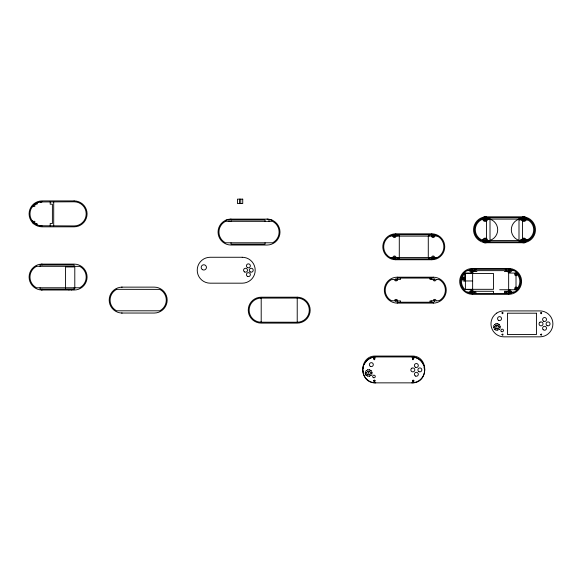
<?xml version="1.0" encoding="UTF-8"?>
<svg xmlns="http://www.w3.org/2000/svg" width="582" height="582" viewBox="0 0 582 582"><rect width="100%" height="100%" fill="white"/><g stroke="black" fill="none" stroke-linecap="round" stroke-linejoin="round"><path stroke-width="0.87" d="M363.27 368.639L363.481 367.016M375.063 380.657C373.637 382.876 373.637 378.438 375.063 380.657A11.196 11.196 0 0 1 373.579 380.446M484.544 218.847C485.337 221.356 486.523 217.093 484.551 218.832M400.576 302.225L400.576 300.909L397.499 300.909L397.048 299.825A1.535 1.535 0 0 0 394.429 300.909L391.242 300.61A12.077 12.077 0 0 1 391.242 279.687L394.429 279.389A1.535 1.535 0 0 0 397.048 280.473L397.499 279.389L400.576 279.389L400.576 278.072M471.893 292.499C471.776 289.865 469.529 293.677 471.886 292.506M509.403 270.317C509.512 272.943 511.76 269.131 509.41 270.303M364.194 364.667L364.536 363.925M364.921 363.204C367.082 359.392 371.36 356.919 375.739 356.941L411.794 356.941C416.181 356.919 420.451 359.392 422.612 363.204M32.163 206.937L34.294 204.609L37.925 202.514M465.273 273.06L464.378 273.838A11.196 11.196 0 0 0 462.428 276.799L461.686 279.047A11.196 11.196 0 0 0 464.792 289.4L471.944 289.836L473.552 291.284L493.5 291.284L493.5 293.481M499.691 289.749L516.016 289.749L517.66 288.054A11.196 11.196 0 0 0 517.66 274.755L516.016 273.06L509.97 273.06A2.415 2.415 0 0 1 508.814 272.769L508.61 272.638A2.415 2.415 0 0 1 507.722 271.525L504.478 271.525L504.478 270.645L476.811 270.645L476.811 271.525L473.552 271.525L472.526 272.74L471.318 273.06M225.54 220.331L231.018 219.116L267.596 219.13L272.507 220.331M39.962 201.969L42.057 201.787A12.077 12.077 0 0 0 29.98 213.863A12.077 12.077 0 0 0 42.057 225.94L39.962 225.758M509.97 289.749L508.763 290.076L507.744 291.284L504.478 291.284L504.478 293.481M486.501 216.817L483.147 217.261A12.957 12.957 0 0 0 479.299 218.999L478.615 219.494A12.957 12.957 0 0 0 483.147 242.294L486.501 242.73L522.512 242.73L525.866 242.294A12.957 12.957 0 0 0 525.866 217.261L522.512 216.817L486.501 216.817L486.501 242.73M472.635 268.447L469.281 268.891A12.957 12.957 0 0 0 465.44 270.63L464.749 271.125A12.957 12.957 0 0 0 469.281 293.917L472.635 294.361L508.653 294.361L512.007 293.917A12.957 12.957 0 0 0 512.007 268.891L508.653 268.447L472.635 268.447L472.635 294.361M260.416 298.1L297.22 298.071A12.077 12.077 0 0 1 309.297 310.148A12.077 12.077 0 0 1 297.22 322.232L260.416 322.202M411.809 382.854C429.043 383.633 429.043 355.289 411.809 356.068L375.725 356.068C358.49 355.289 358.49 383.633 375.725 382.854L411.809 382.854A12.957 12.957 0 0 0 424.693 369.897A12.957 12.957 0 0 0 411.736 356.941M41.489 264.119L74.118 264.104A12.957 12.957 0 0 1 87.074 277.061A12.957 12.957 0 0 1 74.118 290.018L41.489 290.003M121.594 287.144L154.215 287.13A12.957 12.957 0 0 1 167.172 300.086A12.957 12.957 0 0 1 154.215 313.043L121.594 313.029M32.577 206.392L34.825 206.392L34.825 204.202L37.022 204.202L37.022 202.885M481.023 219.014L489.797 219.014L489.797 217.697M519.217 219.014L527.99 219.014M527.67 219.894L519.217 219.894L519.217 217.697M32.577 221.327L34.825 221.327L34.825 223.524L37.022 223.524L36.95 224.805L34.294 223.117L32.163 220.789M395.775 233.826L431.793 233.826A12.957 12.957 0 0 1 444.75 246.783A12.957 12.957 0 0 1 431.793 259.739L395.775 259.739A12.957 12.957 0 0 1 387.888 236.503L388.58 236.008A12.957 12.957 0 0 1 395.775 233.826L395.775 236.023M390.296 236.023L399.07 236.023L399.07 234.706M437.271 236.023L428.498 236.023L428.498 234.706M527.67 239.66L520.541 239.66L520.541 241.85M481.023 240.533L489.797 240.533L489.797 241.85M527.99 240.533L519.217 240.533L519.217 241.85M390.296 257.542L399.07 257.542L399.07 258.859M437.271 257.542L428.498 257.542L428.498 258.859M467.164 270.645L475.931 270.645L475.931 269.328M514.132 270.645L505.358 270.645L505.358 269.328M472.635 273.06L464.734 273.06L464.734 280.968M397.28 277.192L433.299 277.192A12.957 12.957 0 0 1 446.256 290.149A12.957 12.957 0 0 1 433.299 303.106L397.28 303.106A12.957 12.957 0 0 1 389.394 279.869L390.086 279.375A12.957 12.957 0 0 1 397.28 277.192L397.28 280.175M397.28 278.072L433.299 278.072L433.299 277.192M472.635 280.968L462.974 280.968L462.974 278.334M73.958 289.356L65.57 289.356L65.57 266.956L74.794 266.956L74.794 288.461M467.164 292.164L475.931 292.164L475.931 293.481M514.132 292.164L505.358 292.164L505.358 293.481M397.28 302.225L433.299 302.225L433.299 303.106M32.898 223.022L33.727 223.786M509.41 292.506C511.76 293.677 509.512 289.865 509.403 292.499M471.886 270.303C469.529 269.131 471.776 272.943 471.893 270.317M422.998 363.925L423.631 365.438M524.462 218.832C522.498 217.093 523.676 221.356 524.469 218.847M424.052 367.016L424.263 368.639M363.35 371.09L363.481 371.905M522.512 216.817L522.512 242.73M520.541 217.697L520.541 219.014M516.016 273.06L516.016 289.749M508.653 268.447L508.653 294.361M506.675 269.328L506.675 270.645M506.675 292.164L506.675 293.481M488.48 217.697L488.48 219.014M488.48 240.533L488.48 241.85M474.614 269.328L474.614 270.645M474.614 292.164L474.614 293.481M431.793 233.826L431.793 236.023M431.793 257.542L431.793 259.739M431.32 278.072L431.32 279.389M431.32 300.909L431.32 302.225M430.003 278.072L430.003 279.389L433.073 279.389A1.535 1.535 0 0 0 434.616 280.924A1.535 1.535 0 0 0 436.151 279.389L439.337 279.687A12.077 12.077 0 0 1 439.337 300.61L436.151 300.909A1.535 1.535 0 0 0 434.616 299.374A1.535 1.535 0 0 0 433.073 300.909L430.003 300.909L430.003 302.225M429.814 234.706L429.814 236.023M429.814 257.542L429.814 258.859M397.753 234.706L397.753 236.023M397.753 257.542L397.753 258.859M397.28 300.123L397.28 303.106M395.775 257.542L395.775 259.739M297.22 298.071L297.22 322.232M269.008 219.268L269.008 221.313M265.057 221.313L265.057 219.996L231.018 219.996L231.018 221.313M265.057 242.832L265.057 244.149L231.018 244.149L231.018 242.832M240.759 199.146L240.759 203.54M239.442 199.146L239.442 203.54M229.039 219.268L229.039 221.313M74.118 266.301L74.118 264.985L40.078 264.985L40.078 266.301M74.118 287.821L74.118 289.138L40.078 289.138L40.078 287.821M71.448 289.356L71.448 290.018M68.923 289.356L68.923 290.018M53.711 201.787L53.711 225.94M50.198 201.787L50.198 204.202L52.395 204.202L52.395 223.524L50.198 223.524L50.198 225.94M42.057 264.985L42.057 264.104A12.957 12.957 0 0 0 29.1 277.061A12.957 12.957 0 0 0 42.057 290.018L42.057 289.138M40.078 201.954L74.118 201.787A12.077 12.077 0 0 1 86.194 213.863A12.077 12.077 0 0 1 74.118 225.94L40.078 225.772M122.155 313.043A12.957 12.957 0 0 1 109.198 300.086A12.957 12.957 0 0 1 122.155 287.13M231.018 219.116A12.957 12.957 0 0 0 218.061 232.073A12.957 12.957 0 0 0 231.018 245.029L267.036 245.029A12.957 12.957 0 0 0 279.986 232.073A12.957 12.957 0 0 0 267.036 219.116M413.962 380.446A11.196 11.196 0 0 1 412.507 380.635M412.507 358.286A11.196 11.196 0 0 1 413.962 358.476M414.086 381.086A11.858 11.858 0 0 1 412.551 381.29M366.449 375.681A11.196 11.196 0 0 1 365.154 373.062M373.579 358.476A11.196 11.196 0 0 1 375.026 358.286M374.983 381.29A11.858 11.858 0 0 1 373.448 381.086M375.725 382.854A12.957 12.957 0 0 1 367.839 359.618L368.522 359.123A12.957 12.957 0 0 1 375.725 356.941M365.321 372.007L365.954 372.174L365.321 372.007M365.285 373.651L365.925 373.826L365.285 373.651M366.173 370.596L366.805 370.763L366.173 370.596M366.085 375.092L366.718 375.266L366.085 375.092M366.624 372.887L367.227 373.135L366.66 372.807M367.613 369.796L368.253 369.97L367.613 369.796M367.504 371.367L368.137 371.542L367.504 371.367M367.504 374.408L368.137 374.575L367.504 374.408M367.497 375.943L368.13 376.118L367.497 375.943M368.377 372.887L368.981 373.135L368.413 372.807M369.264 369.825L369.897 369.999L369.264 369.825M369.257 371.367L369.89 371.542L369.257 371.367M369.257 374.408L369.89 374.575L369.257 374.408M369.141 375.979L369.781 376.147L369.141 375.979M370.13 372.887L370.77 373.055L370.13 372.887M370.676 370.676L371.309 370.85L370.676 370.676M370.589 375.179L371.221 375.354L370.589 375.179M371.469 372.124L372.109 372.291L371.469 372.124M371.44 373.768L372.073 373.942L371.44 373.768M373.768 358.97C374.575 361.48 375.725 357.188 373.768 358.97M392.974 235.623L392.923 236.023A1.535 1.535 0 0 0 394.458 237.558A1.535 1.535 0 0 0 395.993 236.023L395.229 234.692A1.535 1.535 0 0 0 393.374 234.932L392.654 235.113A12.077 12.077 0 0 0 390.435 235.95L389.736 236.321A12.077 12.077 0 0 0 389.736 257.244L390.435 257.615A12.077 12.077 0 0 0 392.654 258.452L395.775 258.859L431.793 258.859L434.914 258.452A12.077 12.077 0 0 0 437.133 257.615L437.831 257.244A12.077 12.077 0 0 0 437.831 236.321L437.133 235.95A12.077 12.077 0 0 0 434.914 235.113L431.793 234.706L395.775 234.706L393.417 234.939L392.974 235.623M393.825 235.848C394.632 238.365 395.782 234.073 393.825 235.848M393.825 257.375C394.632 259.885 395.782 255.593 393.825 257.375M395.993 257.542L395.229 258.874A1.535 1.535 0 0 1 393.374 258.626L392.923 257.542A1.535 1.535 0 0 1 394.458 256.007A1.535 1.535 0 0 1 395.993 257.542M395.331 279.215C396.131 281.732 397.288 277.439 395.331 279.215M395.331 300.741C396.131 303.251 397.288 298.966 395.331 300.741M412.42 358.97C413.227 361.48 414.377 357.188 412.42 358.97M412.42 380.49C413.227 383.007 414.377 378.715 412.42 380.49M431.626 235.623L431.575 236.023A1.535 1.535 0 0 0 433.11 237.558A1.535 1.535 0 0 0 434.645 236.023L434.194 234.932A1.535 1.535 0 0 0 432.339 234.692L431.626 235.623M432.47 235.848C433.277 238.365 434.427 234.073 432.47 235.848M432.47 257.375C433.277 259.885 434.427 255.593 432.47 257.375M434.645 257.542L434.194 258.626A1.535 1.535 0 0 1 432.339 258.874L431.575 257.542A1.535 1.535 0 0 1 433.11 256.007A1.535 1.535 0 0 1 434.645 257.542M433.976 279.215C434.783 281.732 435.933 277.439 433.976 279.215M433.976 300.741C434.783 303.251 435.933 298.966 433.976 300.741M462.341 278.16C463.148 280.677 464.298 276.385 462.341 278.16M469.834 270.244L469.783 270.645A1.535 1.535 0 0 0 472.409 271.729L472.86 270.645L472.089 269.313A1.535 1.535 0 0 0 470.234 269.561L466.597 270.943A12.077 12.077 0 0 0 464.094 272.863L463.556 273.445A12.077 12.077 0 0 0 463.556 289.37L464.094 289.945A12.077 12.077 0 0 0 466.597 291.866L469.514 293.073L472.635 293.481L509.439 293.459L514.692 291.866A12.077 12.077 0 0 0 517.194 289.945L517.733 289.37A12.077 12.077 0 0 0 517.733 273.445L517.194 272.863A12.077 12.077 0 0 0 514.692 270.943L511.782 269.742L508.653 269.328L472.635 269.328L470.285 269.561L469.834 270.244M472.86 292.164L472.089 293.495A1.535 1.535 0 0 1 470.234 293.255L469.783 292.164A1.535 1.535 0 0 1 472.409 291.08L472.86 292.164M482.849 218.388L482.849 219.64A2.415 2.415 0 0 0 486.392 221.109L486.894 220.724A2.415 2.415 0 0 0 487.6 219.014L487.272 217.806L485.81 216.679A2.415 2.415 0 0 0 483.977 216.926L482.849 218.388M483.7 218.614L480.899 220.076A11.196 11.196 0 0 0 480.899 239.471C484.348 241.392 488.654 241.392 492.103 239.471A11.196 11.196 0 0 0 492.103 220.076L489.397 218.956L486.501 218.577L483.598 218.956A1.535 1.535 0 0 0 486.268 220.105L486.668 218.614L485.948 217.683A1.535 1.535 0 0 0 484.093 217.93L483.7 218.614M482.849 239.908L483.089 241.741L483.977 242.629A2.415 2.415 0 0 0 485.81 242.869L487.272 241.741L487.6 240.533A2.415 2.415 0 0 0 486.894 238.831L486.392 238.445A2.415 2.415 0 0 0 482.849 239.908M484.544 240.366C485.352 242.883 486.501 238.591 484.544 240.366M486.719 240.533L485.948 241.865A1.535 1.535 0 0 1 484.093 241.625L483.642 240.533A1.535 1.535 0 0 1 486.268 239.449L486.719 240.533M493.521 325.985L494.162 326.153L493.521 325.985M493.492 327.63L494.133 327.797L493.492 327.63M494.373 324.574L495.013 324.741L494.373 324.574M494.293 329.07L494.926 329.245L494.293 329.07M494.831 326.866L495.464 327.033L494.831 326.866M495.82 323.774L496.453 323.941L495.82 323.774M495.704 325.345L496.344 325.52L495.704 325.345M495.704 328.386L496.344 328.554L495.704 328.386M495.704 329.921L496.337 330.096L495.704 329.921M496.584 326.866L497.217 327.033L496.621 326.786M497.464 323.803L498.105 323.978L497.464 323.803M497.457 325.345L498.097 325.52L497.457 325.345M497.348 329.958L497.988 330.125L497.384 329.878M497.457 328.386L498.097 328.554L497.457 328.386M498.338 326.866L498.97 327.033L498.367 326.786M498.876 324.654L499.516 324.829L498.876 324.654M498.789 329.157L499.429 329.332L498.789 329.157M499.676 326.102L500.309 326.269L499.676 326.102M499.647 327.746L500.28 327.921L499.647 327.746M501.975 312.941C502.783 315.459 503.932 311.166 501.975 312.941M508.486 270.244L508.886 271.729A1.535 1.535 0 0 0 511.505 270.645L511.054 269.561A1.535 1.535 0 0 0 509.199 269.313L508.486 270.244M501.975 334.468C502.783 336.978 503.932 332.693 501.975 334.468M508.486 291.771L509.199 293.495A1.535 1.535 0 0 0 511.054 293.255L511.505 292.164A1.535 1.535 0 0 0 508.886 291.08L508.486 291.771M521.501 218.388L521.741 220.222L522.621 221.109A2.415 2.415 0 0 0 525.924 220.222L526.164 218.388L525.037 216.926A2.415 2.415 0 0 0 523.203 216.679L521.501 218.388M522.345 218.614L522.745 220.105A1.535 1.535 0 0 0 524.92 220.105L525.371 219.014L524.92 217.93L522.512 217.697L485.708 217.726L480.463 219.312A12.077 12.077 0 0 0 480.463 240.235L485.708 241.828L522.512 241.85L525.641 241.443L528.551 240.235A12.077 12.077 0 0 0 528.551 219.312L524.869 217.93A1.535 1.535 0 0 0 523.065 217.683L522.345 218.614M515.383 274.209C516.19 276.726 517.34 272.434 515.383 274.209M521.501 239.908L521.741 241.741L523.203 242.869A2.415 2.415 0 0 0 525.037 242.629L526.164 241.159L525.924 239.326A2.415 2.415 0 0 0 522.621 238.445L521.501 239.908M515.383 288.265C516.19 290.774 517.34 286.49 515.383 288.265M522.345 240.14L523.065 241.865A1.535 1.535 0 0 0 524.92 241.625L525.371 240.533L524.92 239.449A1.535 1.535 0 0 0 522.745 239.449L522.345 240.14M523.196 240.366C524.004 242.883 525.153 238.591 523.196 240.366M517.333 288.432L517.289 288.774A1.317 1.317 0 0 1 515.172 289.443A1.317 1.317 0 0 1 515.463 287.239A1.317 1.317 0 0 1 517.333 288.432M540.627 312.941C541.435 315.459 542.584 311.166 540.627 312.941M540.627 334.468C541.435 336.978 542.584 332.693 540.627 334.468M462.319 277.192L462.043 277.396A1.317 1.317 0 0 0 461.701 278.669L461.832 278.989A1.317 1.317 0 0 0 463.636 279.469A1.317 1.317 0 0 0 464.116 277.672A1.317 1.317 0 0 0 462.319 277.192M411.845 368.188L411.438 368.501A1.979 1.979 0 0 0 411.438 371.294L411.845 371.607A1.979 1.979 0 0 0 414.813 369.897A1.979 1.979 0 0 0 411.845 368.188M540.052 322.166L539.645 322.479A1.979 1.979 0 0 0 539.645 325.273L540.052 325.585A1.979 1.979 0 0 0 543.021 323.876A1.979 1.979 0 0 0 540.052 322.166M496.73 313.101L496.039 313.596A12.957 12.957 0 0 0 503.932 336.833L539.943 336.833A12.957 12.957 0 0 0 552.9 323.876A12.957 12.957 0 0 0 539.943 310.919L503.932 310.919A12.957 12.957 0 0 0 496.73 313.101M36.571 266.301L36.477 266.345A12.077 12.077 0 0 0 36.477 287.777L79.698 287.777A12.077 12.077 0 0 0 79.698 266.345L36.571 266.301M225.54 221.313L225.445 221.356A12.077 12.077 0 0 0 225.445 242.789L272.609 242.789A12.077 12.077 0 0 0 272.609 221.356L225.54 221.313M116.676 289.327L116.582 289.378A12.077 12.077 0 0 0 116.582 310.803L159.795 310.803A12.077 12.077 0 0 0 159.795 289.378L116.676 289.327M519.617 218.956L516.918 220.076A11.196 11.196 0 0 0 516.918 239.471C520.359 241.392 524.666 241.392 528.114 239.471A11.196 11.196 0 0 0 528.114 220.076L525.415 218.956L522.512 218.577L519.617 218.956M242.738 199.146L237.463 199.146L237.463 203.54L242.738 203.54L242.738 199.146M74.118 200.906L42.057 200.906A12.957 12.957 0 0 0 29.1 213.863A12.957 12.957 0 0 0 42.057 226.82L74.118 226.82A12.957 12.957 0 0 0 87.074 213.863A12.957 12.957 0 0 0 74.118 200.906M518.999 219.101L490.015 219.101L490.015 240.446L518.999 240.446L518.999 219.101M428.279 236.11L399.288 236.11L399.288 257.455L428.279 257.455L428.279 236.11M242.243 257.266L210.182 257.266A12.957 12.957 0 0 0 197.225 270.223A12.957 12.957 0 0 0 210.182 283.179L242.243 283.179A12.957 12.957 0 0 0 255.2 270.223A12.957 12.957 0 0 0 242.243 257.266M472.635 273.504L465.389 273.496L465.389 289.312L493.5 289.312L493.5 273.496L472.635 273.504M297.235 297.198L261.187 297.198A12.95 12.95 0 0 0 248.252 310.148A12.95 12.95 0 0 0 261.187 323.105L297.235 323.105A12.95 12.95 0 0 0 310.17 310.148A12.95 12.95 0 0 0 297.235 297.198M536.429 313.203L507.446 313.203L507.446 334.548L536.429 334.548L536.429 313.203M517.333 274.377L517.289 274.035A1.317 1.317 0 0 0 515.172 273.365A1.317 1.317 0 0 0 515.463 275.57A1.317 1.317 0 0 0 517.333 274.377M261.202 322.232L261.202 298.071A12.077 12.077 0 0 0 249.125 310.148A12.077 12.077 0 0 0 261.202 322.232M501.24 331.398A1.317 1.317 0 0 0 503.445 330.802A1.317 1.317 0 0 0 501.829 329.194A1.317 1.317 0 0 0 501.24 331.398M498.548 320.318A1.979 1.979 0 0 0 501.517 318.609A1.979 1.979 0 0 0 498.548 316.892A1.979 1.979 0 0 0 498.548 320.318M543.159 329.667A1.979 1.979 0 0 0 546.462 328.779A1.979 1.979 0 0 0 544.046 326.357A1.979 1.979 0 0 0 543.159 329.667M543.566 321.199A1.979 1.979 0 0 0 546.534 319.482A1.979 1.979 0 0 0 543.566 317.772A1.979 1.979 0 0 0 543.566 321.199M547.08 325.585A1.979 1.979 0 0 0 550.048 323.876A1.979 1.979 0 0 0 547.08 322.166A1.979 1.979 0 0 0 547.08 325.585M370.341 366.34A1.979 1.979 0 0 0 373.309 364.63A1.979 1.979 0 0 0 370.341 362.913A1.979 1.979 0 0 0 370.341 366.34M373.309 377.623A1.317 1.317 0 0 0 375.288 376.489A1.317 1.317 0 0 0 373.309 375.346A1.317 1.317 0 0 0 373.309 377.623M415.359 376.001A1.979 1.979 0 0 0 418.327 374.291A1.979 1.979 0 0 0 415.359 372.575A1.979 1.979 0 0 0 415.359 376.001M415.359 367.22A1.979 1.979 0 0 0 418.327 365.503A1.979 1.979 0 0 0 415.359 363.794A1.979 1.979 0 0 0 415.359 367.22M418.873 371.607A1.979 1.979 0 0 0 421.841 369.897A1.979 1.979 0 0 0 418.873 368.188A1.979 1.979 0 0 0 418.873 371.607M250.26 271.932A1.979 1.979 0 0 0 253.221 270.223A1.979 1.979 0 0 0 250.26 268.513A1.979 1.979 0 0 0 250.26 271.932M244.549 271.932A1.979 1.979 0 0 0 247.517 270.223A1.979 1.979 0 0 0 244.549 268.513A1.979 1.979 0 0 0 244.549 271.932M247.401 267.538A1.979 1.979 0 0 0 250.369 265.829A1.979 1.979 0 0 0 247.401 264.119A1.979 1.979 0 0 0 247.401 267.538M247.401 276.326A1.979 1.979 0 0 0 250.369 274.617A1.979 1.979 0 0 0 247.401 272.9A1.979 1.979 0 0 0 247.401 276.326M202.5 269.677A2.634 2.634 0 0 0 206.45 267.393A2.634 2.634 0 0 0 202.5 265.116A2.634 2.634 0 0 0 202.5 269.677"/></g></svg>
